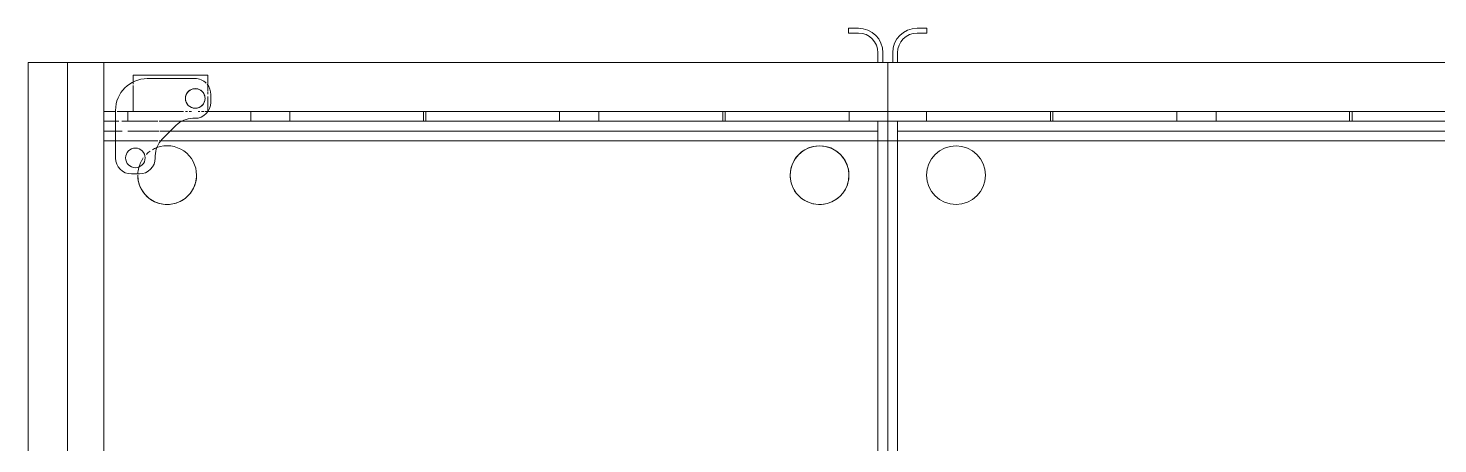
# Model space of a CAD drawing. Header units: inches. Extents: x -430 to 361, y -510 to 778.
# Drawn here: x -126.49 to -90.53, y -335.52 to -324.92 of the extents above; entities that cross this region are included whole.
import ezdxf

# ---------------------------------------------------------------- set-up
doc = ezdxf.new("R2010")
doc.units = ezdxf.units.IN
doc.header["$MEASUREMENT"] = 0
doc.layers.add('Q-CASE', color=8, linetype='Continuous', lineweight=9)
doc.layers.add('Q-SPCQ', color=8, linetype='Continuous', lineweight=9)

# ---------------------------------------------------------------- blocks, each defined once
blk = doc.blocks.new('Counter Top - L Shaped _No Backsplash_ - Standard Counter Top-2742262-Test Fit - First Floor Plan')
at = {"layer": 'Q-CASE'}
for p, q in [((181.647, 25), (181.647, 0)), ((181.647, 0), (-47.262, 0))]:
    blk.add_line(p, q, dxfattribs=at)
blk = doc.blocks.new('Equipment_Refrigerator Undercounter_HC_2 - Equipment_Refrigerator Undercounter_HC__VOA-V2-Test Fit - First Floor Plan')
at = {"layer": 'Q-SPCQ'}
for p, q in [((1, 24.375), (0.75, 24.375)), ((0.75, 24.375), (1, 24.375)), ((0.75, 24.25), (1, 24.25)), ((1, 24.25), (0.75, 24.25)), ((1, 24.25), (1, 24.375)), ((1, 24.375), (1, 24.25)), ((0.125, 23.75), (0.125, 23.5)), ((0.125, 23.5), (0.125, 23.75)), ((0.25, 23.5), (0.25, 23.75)), ((0.25, 23.75), (0.25, 23.5)), ((0, 23.5), (0, 22)), ((0, 22), (0, 23.5)), ((0, 23.5), (20, 23.5)), ((0.125, 23.5), (0, 23.5)), ((0.125, 23.5), (0.25, 23.5)), ((0.25, 23.5), (0.125, 23.5)), ((0.25, 23.5), (0.125, 23.5)), ((20, 23.5), (0.25, 23.5)), ((0, 22.25), (0, 22)), ((0, 22), (0, 22.25)), ((0, 22.25), (0.985, 22.25)), ((17.344, 22.25), (0, 22.25)), ((0, 22), (0, 21.5)), ((0, 21.5), (0, 22)), ((0.25, 22), (0, 22)), ((18.015, 22), (0, 22)), ((0.25, 22), (0.985, 22)), ((18.015, 22), (0.25, 22)), ((0.25, 21.5), (0.25, 22)), ((0.25, 21.5), (0.25, 22)), ((0.25, 21.75), (0.25, 22)), ((0.25, 22), (0.25, 21.75)), ((18.015, 22), (0.25, 22)), ((18.015, 22), (0.25, 22)), ((18.015, 22), (0.25, 22)), ((0.985, 22.25), (4.126, 22.25)), ((4.149, 22.25), (0.985, 22.25)), ((0.985, 22.25), (4.149, 22.25)), ((4.149, 22.25), (0.985, 22.25)), ((0.985, 22.25), (4.149, 22.25)), ((4.149, 22.25), (0.985, 22.25)), ((0.985, 22.25), (4.149, 22.25)), ((4.149, 22.25), (0.985, 22.25)), ((0.985, 22.25), (4.149, 22.25)), ((4.149, 22.25), (0.985, 22.25)), ((0.985, 22.25), (4.149, 22.25)), ((4.149, 22.25), (0.985, 22.25)), ((0.985, 22.25), (4.149, 22.25)), ((0.985, 22.25), (0.985, 22)), ((0.985, 22), (0.985, 22.25)), ((0.985, 22.25), (0.985, 22)), ((0.985, 22), (0.985, 22.25)), ((0.985, 22.25), (0.985, 22)), ((0.985, 22), (0.985, 22.25)), ((0.985, 22.25), (0.985, 22)), ((0.985, 22), (0.985, 22.25)), ((0.985, 22.25), (0.985, 22)), ((0.985, 22), (0.985, 22.25)), ((0.985, 22.25), (0.985, 22)), ((0.985, 22), (0.985, 22.25)), ((4.149, 22), (0.985, 22)), ((0.985, 22), (4.149, 22)), ((4.149, 22), (0.985, 22)), ((0.985, 22), (4.149, 22)), ((4.149, 22), (0.985, 22)), ((0.985, 22), (4.149, 22)), ((4.149, 22), (0.985, 22)), ((0.985, 22), (4.149, 22)), ((4.149, 22), (0.985, 22)), ((0.985, 22), (4.149, 22)), ((4.149, 22), (0.985, 22)), ((0.985, 22), (4.149, 22)), ((0.985, 22), (4.126, 22)), ((4.149, 22.25), (4.211, 22.25)), ((4.149, 22.25), (4.149, 22)), ((4.149, 22), (4.149, 22.25)), ((4.149, 22.25), (4.149, 22)), ((4.149, 22), (4.149, 22.25)), ((4.149, 22.25), (4.149, 22)), ((4.149, 22), (4.149, 22.25)), ((4.149, 22.25), (4.149, 22)), ((4.149, 22), (4.149, 22.25)), ((4.149, 22.25), (4.149, 22)), ((4.149, 22), (4.149, 22.25)), ((4.149, 22.25), (4.149, 22)), ((4.149, 22), (4.149, 22.25)), ((4.149, 22), (4.211, 22)), ((4.211, 22.25), (7.375, 22.25)), ((7.375, 22.25), (4.211, 22.25)), ((4.211, 22.25), (7.375, 22.25)), ((7.375, 22.25), (4.211, 22.25)), ((4.211, 22.25), (7.375, 22.25)), ((7.375, 22.25), (4.211, 22.25)), ((4.211, 22.25), (7.375, 22.25)), ((7.375, 22.25), (4.211, 22.25)), ((4.211, 22.25), (7.375, 22.25)), ((7.375, 22.25), (4.211, 22.25)), ((4.211, 22.25), (7.375, 22.25)), ((7.375, 22.25), (4.211, 22.25)), ((4.211, 22.25), (7.375, 22.25)), ((4.211, 22.25), (4.211, 22)), ((4.211, 22), (4.211, 22.25)), ((4.211, 22.25), (4.211, 22)), ((4.211, 22), (4.211, 22.25)), ((4.211, 22.25), (4.211, 22)), ((4.211, 22), (4.211, 22.25)), ((4.211, 22.25), (4.211, 22)), ((4.211, 22), (4.211, 22.25)), ((4.211, 22.25), (4.211, 22)), ((4.211, 22), (4.211, 22.25)), ((4.211, 22.25), (4.211, 22)), ((4.211, 22), (4.211, 22.25)), ((7.375, 22), (4.211, 22)), ((4.211, 22), (7.375, 22)), ((7.375, 22), (4.211, 22)), ((4.211, 22), (7.375, 22)), ((7.375, 22), (4.211, 22)), ((4.211, 22), (7.375, 22)), ((7.375, 22), (4.211, 22)), ((4.211, 22), (7.375, 22)), ((7.375, 22), (4.211, 22)), ((4.211, 22), (7.375, 22)), ((7.375, 22), (4.211, 22)), ((4.211, 22), (7.375, 22)), ((4.211, 22), (7.375, 22)), ((7.375, 22.25), (8.375, 22.25)), ((7.375, 22.25), (7.375, 22)), ((7.375, 22), (7.375, 22.25)), ((7.375, 22.25), (7.375, 22)), ((7.375, 22), (7.375, 22.25)), ((7.375, 22.25), (7.375, 22)), ((7.375, 22), (7.375, 22.25)), ((7.375, 22.25), (7.375, 22)), ((7.375, 22), (7.375, 22.25)), ((7.375, 22.25), (7.375, 22)), ((7.375, 22), (7.375, 22.25)), ((7.375, 22.25), (7.375, 22)), ((7.375, 22), (7.375, 22.25)), ((7.375, 22), (8.375, 22)), ((8.375, 22.25), (11.781, 22.25)), ((11.781, 22.25), (8.375, 22.25)), ((8.375, 22.25), (11.781, 22.25)), ((11.781, 22.25), (8.375, 22.25)), ((8.375, 22.25), (11.781, 22.25)), ((11.781, 22.25), (8.375, 22.25)), ((8.375, 22.25), (11.781, 22.25)), ((11.781, 22.25), (8.375, 22.25)), ((8.375, 22.25), (11.781, 22.25)), ((11.781, 22.25), (8.375, 22.25)), ((8.375, 22.25), (11.781, 22.25)), ((11.781, 22.25), (8.375, 22.25)), ((8.375, 22.25), (11.781, 22.25)), ((8.375, 22.25), (8.375, 22)), ((8.375, 22), (8.375, 22.25)), ((8.375, 22.25), (8.375, 22)), ((8.375, 22), (8.375, 22.25)), ((8.375, 22.25), (8.375, 22)), ((8.375, 22), (8.375, 22.25)), ((8.375, 22.25), (8.375, 22)), ((8.375, 22), (8.375, 22.25)), ((8.375, 22.25), (8.375, 22)), ((8.375, 22), (8.375, 22.25)), ((8.375, 22.25), (8.375, 22)), ((8.375, 22), (8.375, 22.25)), ((11.781, 22), (8.375, 22)), ((8.375, 22), (11.781, 22)), ((11.781, 22), (8.375, 22)), ((8.375, 22), (11.781, 22)), ((11.781, 22), (8.375, 22)), ((8.375, 22), (11.781, 22)), ((11.781, 22), (8.375, 22)), ((8.375, 22), (11.781, 22)), ((11.781, 22), (8.375, 22)), ((8.375, 22), (11.781, 22)), ((11.781, 22), (8.375, 22)), ((8.375, 22), (11.781, 22)), ((8.375, 22), (11.781, 22)), ((11.781, 22.25), (11.844, 22.25)), ((11.781, 22.25), (11.781, 22)), ((11.781, 22), (11.781, 22.25)), ((11.781, 22.25), (11.781, 22)), ((11.781, 22), (11.781, 22.25)), ((11.781, 22.25), (11.781, 22)), ((11.781, 22), (11.781, 22.25)), ((11.781, 22.25), (11.781, 22)), ((11.781, 22), (11.781, 22.25)), ((11.781, 22.25), (11.781, 22)), ((11.781, 22), (11.781, 22.25)), ((11.781, 22.25), (11.781, 22)), ((11.781, 22), (11.781, 22.25)), ((11.781, 22), (11.844, 22)), ((11.844, 22.25), (15.25, 22.25)), ((15.25, 22.25), (11.844, 22.25)), ((11.844, 22.25), (15.25, 22.25)), ((15.25, 22.25), (11.844, 22.25)), ((11.844, 22.25), (15.25, 22.25)), ((15.25, 22.25), (11.844, 22.25)), ((11.844, 22.25), (15.25, 22.25)), ((15.25, 22.25), (11.844, 22.25)), ((11.844, 22.25), (15.25, 22.25)), ((15.25, 22.25), (11.844, 22.25)), ((11.844, 22.25), (15.25, 22.25)), ((15.25, 22.25), (11.844, 22.25)), ((11.844, 22.25), (15.25, 22.25)), ((11.844, 22.25), (11.844, 22)), ((11.844, 22), (11.844, 22.25)), ((11.844, 22.25), (11.844, 22)), ((11.844, 22), (11.844, 22.25)), ((11.844, 22.25), (11.844, 22)), ((11.844, 22), (11.844, 22.25)), ((11.844, 22.25), (11.844, 22)), ((11.844, 22), (11.844, 22.25)), ((11.844, 22.25), (11.844, 22)), ((11.844, 22), (11.844, 22.25)), ((11.844, 22.25), (11.844, 22)), ((11.844, 22), (11.844, 22.25)), ((15.25, 22), (11.844, 22)), ((11.844, 22), (15.25, 22)), ((15.25, 22), (11.844, 22)), ((11.844, 22), (15.25, 22)), ((15.25, 22), (11.844, 22)), ((11.844, 22), (15.25, 22)), ((15.25, 22), (11.844, 22)), ((11.844, 22), (15.25, 22)), ((15.25, 22), (11.844, 22)), ((11.844, 22), (15.25, 22)), ((15.25, 22), (11.844, 22)), ((11.844, 22), (15.25, 22)), ((11.844, 22), (15.25, 22)), ((0.25, 21.75), (18.303, 21.75)), ((18.303, 21.75), (0.25, 21.75)), ((0.25, 21.5), (0.25, 21.75)), ((0.25, 21.75), (0.25, 21.5)), ((18.303, 21.75), (0.25, 21.75)), ((18.303, 21.75), (0.25, 21.75)), ((0, 0), (0, 21.5)), ((0, 21.5), (0, 0)), ((18.543, 21.5), (0, 21.5)), ((0.25, 21.5), (0, 21.5)), ((0.25, 21.5), (0, 21.5)), ((0.25, 21.5), (0, 21.5)), ((18.543, 21.5), (0.25, 21.5)), ((0.25, 21.5), (18.543, 21.5)), ((18.543, 21.5), (0.25, 21.5)), ((0.25, 0), (0.25, 21.5)), ((0.25, 0.297), (0.25, 21.5)), ((18.543, 21.5), (0.25, 21.5)), ((18.543, 21.5), (0.25, 21.5)), ((0.25, 21.5), (18.543, 21.5)), ((18.543, 21.5), (0.25, 21.5)), ((0.25, 21.5), (18.543, 21.5)), ((18.543, 21.5), (0.25, 21.5))]:
    blk.add_line(p, q, dxfattribs=at)
for centre, radius, start, end in [((0.75, 23.75), 0.625, 90, 180), ((0.75, 23.75), 0.625, 90, 180), ((0.75, 23.75), 0.5, 90, 180), ((0.75, 23.75), 0.5, 90, 180), ((1.741, 20.625), 0.75, 0, 180), ((1.741, 20.625), 0.75, 0, 180), ((1.741, 20.625), 0.75, 180, 360), ((1.741, 20.625), 0.75, 180, 0)]:
    blk.add_arc(centre, radius, start, end, dxfattribs=at)
blk = doc.blocks.new('Equipment_Refrigerator Undercounter_HC_2 - Equipment_Refrigerator Undercounter_HC__VOA-V3-Test Fit - First Floor Plan')
at = {"layer": 'Q-SPCQ'}
for p, q in [((0, 0), (0, -21.5)), ((0, -21.5), (0, 0)), ((0.25, -21.5), (0.25, 0)), ((0.25, -21.5), (0.25, -0.297)), ((20, 0), (20, -21.5)), ((20, -21.5), (20, 0)), ((20, -21.5), (20, -0.297)), ((20, -0.297), (20, -21.5)), ((19.093, -20.656), (19.296, -20.656)), ((19.296, -20.656), (19.093, -20.656)), ((18.688, -21.114), (18.688, -21.062)), ((18.688, -21.062), (18.688, -21.114)), ((19.701, -21.062), (19.701, -22.278)), ((19.701, -22.278), (19.701, -21.062)), ((0, -21.5), (18.543, -21.5)), ((0, -21.5), (0.25, -21.5)), ((0, -22), (0, -21.5)), ((0, -21.5), (0, -22)), ((0, -21.5), (0.25, -21.5)), ((0, -21.5), (0.25, -21.5)), ((18.543, -21.5), (0.25, -21.5)), ((0.25, -21.5), (18.543, -21.5)), ((0.25, -21.5), (18.543, -21.5)), ((18.543, -21.5), (0.25, -21.5)), ((0.25, -21.5), (18.543, -21.5)), ((0.25, -21.5), (18.543, -21.5)), ((0.25, -21.5), (18.543, -21.5)), ((0.25, -22), (0.25, -21.5)), ((0.25, -22), (0.25, -21.5)), ((0.25, -21.5), (0.25, -21.75)), ((0.25, -21.75), (0.25, -21.5)), ((18.543, -21.5), (0.25, -21.5)), ((0.25, -21.5), (18.543, -21.5)), ((18.156, -21.897), (18.509, -21.544)), ((18.509, -21.544), (18.156, -21.897)), ((18.587, -21.5), (18.543, -21.5)), ((18.543, -21.5), (18.587, -21.5)), ((18.543, -21.5), (18.587, -21.5)), ((18.543, -21.5), (18.587, -21.5)), ((18.587, -21.5), (18.543, -21.5)), ((18.543, -21.5), (18.587, -21.5)), ((18.543, -21.5), (18.587, -21.5)), ((18.543, -21.5), (18.587, -21.5)), ((18.587, -21.5), (18.543, -21.5)), ((18.543, -21.5), (18.587, -21.5)), ((19.701, -21.5), (18.625, -21.5)), ((18.625, -21.5), (19.701, -21.5)), ((18.625, -21.5), (19.701, -21.5)), ((18.625, -21.5), (19.701, -21.5)), ((19.701, -21.5), (18.625, -21.5)), ((18.625, -21.5), (19.701, -21.5)), ((18.625, -21.5), (19.701, -21.5)), ((18.625, -21.5), (19.701, -21.5)), ((19.701, -21.5), (18.625, -21.5)), ((18.625, -21.5), (19.701, -21.5)), ((20, -21.5), (19.701, -21.5)), ((19.701, -21.5), (20, -21.5)), ((19.701, -21.5), (20, -21.5)), ((19.701, -21.5), (20, -21.5)), ((20, -21.5), (19.701, -21.5)), ((19.701, -21.5), (20, -21.5)), ((19.701, -21.5), (20, -21.5)), ((19.701, -21.5), (20, -21.5)), ((20, -21.5), (19.701, -21.5)), ((19.701, -21.5), (20, -21.5)), ((20, -22), (20, -21.5)), ((20, -21.5), (20, -22)), ((20, -22), (20, -21.5)), ((20, -21.5), (20, -22.25)), ((20, -21.5), (20, -21.75)), ((20, -21.75), (20, -21.5)), ((0.25, -21.75), (0.25, -22)), ((0.25, -22), (0.25, -21.75)), ((18.303, -21.75), (0.25, -21.75)), ((0.25, -21.75), (18.303, -21.75)), ((0.25, -21.75), (18.303, -21.75)), ((0.25, -21.75), (18.303, -21.75)), ((18.56, -21.75), (18.303, -21.75)), ((18.303, -21.75), (18.56, -21.75)), ((18.303, -21.75), (18.56, -21.75)), ((18.303, -21.75), (18.56, -21.75)), ((19.39, -21.75), (18.587, -21.75)), ((18.587, -21.75), (19.39, -21.75)), ((18.587, -21.75), (19.39, -21.75)), ((18.587, -21.75), (19.39, -21.75)), ((19.701, -21.75), (19.533, -21.75)), ((19.533, -21.75), (19.701, -21.75)), ((19.533, -21.75), (19.701, -21.75)), ((19.533, -21.75), (19.701, -21.75)), ((20, -21.75), (19.701, -21.75)), ((19.701, -21.75), (20, -21.75)), ((19.701, -21.75), (20, -21.75)), ((19.701, -21.75), (20, -21.75)), ((20, -21.75), (20, -22)), ((20, -22), (20, -21.75)), ((0, -22.25), (0, -22)), ((0, -22), (0, -22.25)), ((0, -23.5), (0, -22)), ((0, -22), (0, -23.5)), ((0, -22), (0.25, -22)), ((0, -22), (18.015, -22)), ((0.985, -22.25), (0, -22.25)), ((0, -22.25), (17.344, -22.25)), ((0.25, -22), (18.015, -22)), ((0.985, -22), (0.25, -22)), ((0.25, -22), (18.015, -22)), ((0.25, -22), (18.015, -22)), ((0.25, -22), (18.015, -22)), ((0.985, -22.25), (0.985, -22)), ((0.985, -22), (0.985, -22.25)), ((0.985, -22.25), (0.985, -22)), ((0.985, -22), (0.985, -22.25)), ((0.985, -22.25), (0.985, -22)), ((0.985, -22), (0.985, -22.25)), ((0.985, -22.25), (0.985, -22)), ((0.985, -22), (0.985, -22.25)), ((0.985, -22.25), (0.985, -22)), ((0.985, -22), (0.985, -22.25)), ((0.985, -22.25), (0.985, -22)), ((0.985, -22), (0.985, -22.25)), ((0.985, -22), (4.149, -22)), ((4.149, -22), (0.985, -22)), ((0.985, -22), (4.149, -22)), ((4.149, -22), (0.985, -22)), ((0.985, -22), (4.149, -22)), ((4.149, -22), (0.985, -22)), ((0.985, -22), (4.149, -22)), ((4.149, -22), (0.985, -22)), ((0.985, -22), (4.149, -22)), ((4.149, -22), (0.985, -22)), ((0.985, -22), (4.149, -22)), ((4.149, -22), (0.985, -22)), ((4.149, -22), (0.985, -22)), ((4.149, -22.25), (0.985, -22.25)), ((4.149, -22.25), (0.985, -22.25)), ((0.985, -22.25), (4.149, -22.25)), ((4.149, -22.25), (0.985, -22.25)), ((0.985, -22.25), (4.149, -22.25)), ((4.149, -22.25), (0.985, -22.25)), ((0.985, -22.25), (4.149, -22.25)), ((4.149, -22.25), (0.985, -22.25)), ((0.985, -22.25), (4.149, -22.25)), ((4.149, -22.25), (0.985, -22.25)), ((0.985, -22.25), (4.149, -22.25)), ((4.149, -22.25), (0.985, -22.25)), ((0.985, -22.25), (4.149, -22.25)), ((4.149, -22.25), (4.149, -22)), ((4.149, -22), (4.149, -22.25)), ((4.149, -22.25), (4.149, -22)), ((4.149, -22), (4.149, -22.25)), ((4.149, -22.25), (4.149, -22)), ((4.149, -22), (4.149, -22.25)), ((4.149, -22.25), (4.149, -22)), ((4.149, -22), (4.149, -22.25)), ((4.149, -22.25), (4.149, -22)), ((4.149, -22), (4.149, -22.25)), ((4.149, -22.25), (4.149, -22)), ((4.149, -22), (4.149, -22.25)), ((4.211, -22), (4.149, -22)), ((4.211, -22.25), (4.149, -22.25)), ((4.211, -22.25), (4.211, -22)), ((4.211, -22), (4.211, -22.25)), ((4.211, -22.25), (4.211, -22)), ((4.211, -22), (4.211, -22.25)), ((4.211, -22.25), (4.211, -22)), ((4.211, -22), (4.211, -22.25)), ((4.211, -22.25), (4.211, -22)), ((4.211, -22), (4.211, -22.25)), ((4.211, -22.25), (4.211, -22)), ((4.211, -22), (4.211, -22.25)), ((4.211, -22.25), (4.211, -22)), ((4.211, -22), (4.211, -22.25)), ((4.211, -22), (7.375, -22)), ((7.375, -22), (4.211, -22)), ((4.211, -22), (7.375, -22)), ((7.375, -22), (4.211, -22)), ((4.211, -22), (7.375, -22)), ((7.375, -22), (4.211, -22)), ((4.211, -22), (7.375, -22)), ((7.375, -22), (4.211, -22)), ((4.211, -22), (7.375, -22)), ((7.375, -22), (4.211, -22)), ((4.211, -22), (7.375, -22)), ((7.375, -22), (4.211, -22)), ((7.375, -22), (4.211, -22)), ((7.375, -22.25), (4.211, -22.25)), ((7.375, -22.25), (4.211, -22.25)), ((4.211, -22.25), (7.375, -22.25)), ((7.375, -22.25), (4.211, -22.25)), ((4.211, -22.25), (7.375, -22.25)), ((7.375, -22.25), (4.211, -22.25)), ((4.211, -22.25), (7.375, -22.25)), ((7.375, -22.25), (4.211, -22.25)), ((4.211, -22.25), (7.375, -22.25)), ((7.375, -22.25), (4.211, -22.25)), ((4.211, -22.25), (7.375, -22.25)), ((7.375, -22.25), (4.211, -22.25)), ((4.211, -22.25), (7.375, -22.25)), ((7.375, -22.25), (7.375, -22)), ((7.375, -22), (7.375, -22.25)), ((7.375, -22.25), (7.375, -22)), ((7.375, -22), (7.375, -22.25)), ((7.375, -22.25), (7.375, -22)), ((7.375, -22), (7.375, -22.25)), ((7.375, -22.25), (7.375, -22)), ((7.375, -22), (7.375, -22.25)), ((7.375, -22.25), (7.375, -22)), ((7.375, -22), (7.375, -22.25)), ((7.375, -22.25), (7.375, -22)), ((7.375, -22), (7.375, -22.25)), ((8.375, -22), (7.375, -22)), ((8.375, -22.25), (7.375, -22.25)), ((8.375, -22.25), (8.375, -22)), ((8.375, -22), (8.375, -22.25)), ((8.375, -22.25), (8.375, -22)), ((8.375, -22), (8.375, -22.25)), ((8.375, -22.25), (8.375, -22)), ((8.375, -22), (8.375, -22.25)), ((8.375, -22.25), (8.375, -22)), ((8.375, -22), (8.375, -22.25)), ((8.375, -22.25), (8.375, -22)), ((8.375, -22), (8.375, -22.25)), ((8.375, -22.25), (8.375, -22)), ((8.375, -22), (8.375, -22.25)), ((8.375, -22), (11.781, -22)), ((11.781, -22), (8.375, -22)), ((8.375, -22), (11.781, -22)), ((11.781, -22), (8.375, -22)), ((8.375, -22), (11.781, -22)), ((11.781, -22), (8.375, -22)), ((8.375, -22), (11.781, -22)), ((11.781, -22), (8.375, -22)), ((8.375, -22), (11.781, -22)), ((11.781, -22), (8.375, -22)), ((8.375, -22), (11.781, -22)), ((11.781, -22), (8.375, -22)), ((11.781, -22), (8.375, -22)), ((11.781, -22.25), (8.375, -22.25)), ((11.781, -22.25), (8.375, -22.25)), ((8.375, -22.25), (11.781, -22.25)), ((11.781, -22.25), (8.375, -22.25)), ((8.375, -22.25), (11.781, -22.25)), ((11.781, -22.25), (8.375, -22.25)), ((8.375, -22.25), (11.781, -22.25)), ((11.781, -22.25), (8.375, -22.25)), ((8.375, -22.25), (11.781, -22.25)), ((11.781, -22.25), (8.375, -22.25)), ((8.375, -22.25), (11.781, -22.25)), ((11.781, -22.25), (8.375, -22.25)), ((8.375, -22.25), (11.781, -22.25)), ((11.781, -22.25), (11.781, -22)), ((11.781, -22), (11.781, -22.25)), ((11.781, -22.25), (11.781, -22)), ((11.781, -22), (11.781, -22.25)), ((11.781, -22.25), (11.781, -22)), ((11.781, -22), (11.781, -22.25)), ((11.781, -22.25), (11.781, -22)), ((11.781, -22), (11.781, -22.25)), ((11.781, -22.25), (11.781, -22)), ((11.781, -22), (11.781, -22.25)), ((11.781, -22.25), (11.781, -22)), ((11.781, -22), (11.781, -22.25)), ((11.844, -22), (11.781, -22)), ((11.844, -22.25), (11.781, -22.25)), ((11.844, -22.25), (11.844, -22)), ((11.844, -22), (11.844, -22.25)), ((11.844, -22.25), (11.844, -22)), ((11.844, -22), (11.844, -22.25)), ((11.844, -22.25), (11.844, -22)), ((11.844, -22), (11.844, -22.25)), ((11.844, -22.25), (11.844, -22)), ((11.844, -22), (11.844, -22.25)), ((11.844, -22.25), (11.844, -22)), ((11.844, -22), (11.844, -22.25)), ((11.844, -22.25), (11.844, -22)), ((11.844, -22), (11.844, -22.25)), ((11.844, -22), (15.25, -22)), ((15.25, -22), (11.844, -22)), ((11.844, -22), (15.25, -22)), ((15.25, -22), (11.844, -22)), ((11.844, -22), (15.25, -22)), ((15.25, -22), (11.844, -22)), ((11.844, -22), (15.25, -22)), ((15.25, -22), (11.844, -22)), ((11.844, -22), (15.25, -22)), ((15.25, -22), (11.844, -22)), ((11.844, -22), (15.25, -22)), ((15.25, -22), (11.844, -22)), ((15.25, -22), (11.844, -22)), ((15.25, -22.25), (11.844, -22.25)), ((15.25, -22.25), (11.844, -22.25)), ((11.844, -22.25), (15.25, -22.25)), ((15.25, -22.25), (11.844, -22.25)), ((11.844, -22.25), (15.25, -22.25)), ((15.25, -22.25), (11.844, -22.25)), ((11.844, -22.25), (15.25, -22.25)), ((15.25, -22.25), (11.844, -22.25)), ((11.844, -22.25), (15.25, -22.25)), ((15.25, -22.25), (11.844, -22.25)), ((11.844, -22.25), (15.25, -22.25)), ((15.25, -22.25), (11.844, -22.25)), ((11.844, -22.25), (15.25, -22.25)), ((15.25, -22.25), (15.25, -22)), ((15.25, -22), (15.25, -22.25)), ((15.25, -22.25), (15.25, -22)), ((15.25, -22), (15.25, -22.25)), ((15.25, -22.25), (15.25, -22)), ((15.25, -22), (15.25, -22.25)), ((15.25, -22.25), (15.25, -22)), ((15.25, -22), (15.25, -22.25)), ((15.25, -22.25), (15.25, -22)), ((15.25, -22), (15.25, -22.25)), ((15.25, -22.25), (15.25, -22)), ((15.25, -22), (15.25, -22.25)), ((16.25, -22), (15.25, -22)), ((16.25, -22.25), (15.25, -22.25)), ((16.25, -22.25), (16.25, -22)), ((16.25, -22), (16.25, -22.25)), ((16.25, -22.25), (16.25, -22)), ((16.25, -22), (16.25, -22.25)), ((16.25, -22.25), (16.25, -22)), ((16.25, -22), (16.25, -22.25)), ((16.25, -22.25), (16.25, -22)), ((16.25, -22), (16.25, -22.25)), ((16.25, -22.25), (16.25, -22)), ((16.25, -22), (16.25, -22.25)), ((16.25, -22.25), (16.25, -22)), ((16.25, -22), (16.25, -22.25)), ((16.25, -22), (18.015, -22)), ((18.015, -22), (16.25, -22)), ((16.25, -22), (18.015, -22)), ((18.015, -22), (16.25, -22)), ((16.25, -22), (18.015, -22)), ((18.015, -22), (16.25, -22)), ((16.25, -22), (18.015, -22)), ((18.015, -22), (16.25, -22)), ((16.25, -22), (18.015, -22)), ((18.015, -22), (16.25, -22)), ((16.25, -22), (18.015, -22)), ((18.015, -22), (16.25, -22)), ((18.015, -22), (16.25, -22)), ((17.344, -22.25), (16.25, -22.25)), ((17.344, -22.25), (16.25, -22.25)), ((16.25, -22.25), (17.344, -22.25)), ((17.344, -22.25), (16.25, -22.25)), ((16.25, -22.25), (17.344, -22.25)), ((17.344, -22.25), (16.25, -22.25)), ((16.25, -22.25), (17.344, -22.25)), ((17.344, -22.25), (16.25, -22.25)), ((16.25, -22.25), (17.344, -22.25)), ((17.344, -22.25), (16.25, -22.25)), ((16.25, -22.25), (17.344, -22.25)), ((17.344, -22.25), (16.25, -22.25)), ((16.25, -22.25), (17.344, -22.25)), ((17.344, -22.25), (17.414, -22.25)), ((17.346, -22.385), (17.346, -22.25)), ((17.346, -22.25), (17.346, -22.296)), ((17.346, -22.25), (17.414, -22.25)), ((17.346, -22.25), (17.414, -22.25)), ((17.414, -22.25), (17.346, -22.25)), ((17.414, -22.25), (17.346, -22.25)), ((17.346, -22.25), (17.414, -22.25)), ((17.414, -22.25), (17.346, -22.25)), ((17.346, -22.25), (17.414, -22.25)), ((17.414, -22.25), (17.346, -22.25)), ((17.346, -22.25), (17.414, -22.25)), ((17.414, -22.25), (17.346, -22.25)), ((17.346, -22.25), (17.414, -22.25)), ((17.414, -22.25), (17.346, -22.25)), ((17.346, -22.25), (17.414, -22.25)), ((17.414, -22.25), (17.346, -22.25)), ((17.346, -22.25), (17.414, -22.25)), ((17.437, -22.25), (17.507, -22.25)), ((17.437, -22.25), (17.507, -22.25)), ((17.507, -22.25), (17.437, -22.25)), ((17.437, -22.25), (17.507, -22.25)), ((17.507, -22.25), (17.437, -22.25)), ((17.437, -22.25), (17.507, -22.25)), ((17.507, -22.25), (17.437, -22.25)), ((17.437, -22.25), (17.507, -22.25)), ((17.507, -22.25), (17.437, -22.25)), ((17.437, -22.25), (17.507, -22.25)), ((17.507, -22.25), (17.437, -22.25)), ((17.437, -22.25), (17.507, -22.25)), ((17.507, -22.25), (17.437, -22.25)), ((17.437, -22.25), (17.507, -22.25)), ((17.507, -22.25), (17.437, -22.25)), ((17.437, -22.25), (17.507, -22.25)), ((17.546, -22.25), (17.59, -22.25)), ((17.546, -22.25), (17.59, -22.25)), ((17.59, -22.25), (17.546, -22.25)), ((17.546, -22.25), (17.59, -22.25)), ((17.59, -22.25), (17.546, -22.25)), ((17.546, -22.25), (17.59, -22.25)), ((17.59, -22.25), (17.546, -22.25)), ((17.546, -22.25), (17.59, -22.25)), ((17.59, -22.25), (17.546, -22.25)), ((17.546, -22.25), (17.59, -22.25)), ((17.59, -22.25), (17.546, -22.25)), ((17.546, -22.25), (17.59, -22.25)), ((17.59, -22.25), (17.546, -22.25)), ((17.546, -22.25), (17.59, -22.25)), ((17.59, -22.25), (17.546, -22.25)), ((17.546, -22.25), (17.59, -22.25)), ((17.674, -22.075), (17.726, -22.075)), ((17.726, -22.075), (17.674, -22.075)), ((17.765, -22.25), (17.826, -22.25)), ((17.765, -22.25), (17.826, -22.25)), ((17.826, -22.25), (17.765, -22.25)), ((17.765, -22.25), (17.826, -22.25)), ((17.826, -22.25), (17.765, -22.25)), ((17.765, -22.25), (17.826, -22.25)), ((17.826, -22.25), (17.765, -22.25)), ((17.765, -22.25), (17.826, -22.25)), ((17.826, -22.25), (17.765, -22.25)), ((17.765, -22.25), (17.826, -22.25)), ((17.826, -22.25), (17.765, -22.25)), ((17.765, -22.25), (17.826, -22.25)), ((17.826, -22.25), (17.765, -22.25)), ((17.765, -22.25), (17.826, -22.25)), ((17.826, -22.25), (17.765, -22.25)), ((17.765, -22.25), (17.826, -22.25)), ((17.861, -22.25), (17.914, -22.25)), ((17.861, -22.25), (17.914, -22.25)), ((17.914, -22.25), (17.861, -22.25)), ((17.861, -22.25), (17.914, -22.25)), ((17.914, -22.25), (17.861, -22.25)), ((17.861, -22.25), (17.914, -22.25)), ((17.914, -22.25), (17.861, -22.25)), ((17.861, -22.25), (17.914, -22.25)), ((17.914, -22.25), (17.861, -22.25)), ((17.861, -22.25), (17.914, -22.25)), ((17.914, -22.25), (17.861, -22.25)), ((17.861, -22.25), (17.914, -22.25)), ((17.914, -22.25), (17.861, -22.25)), ((17.861, -22.25), (17.914, -22.25)), ((17.914, -22.25), (17.861, -22.25)), ((17.861, -22.25), (17.914, -22.25)), ((17.97, -22.25), (19.25, -22.25)), ((17.97, -22.25), (19.25, -22.25)), ((19.25, -22.25), (17.97, -22.25)), ((17.97, -22.25), (19.656, -22.25)), ((19.25, -22.25), (17.97, -22.25)), ((17.97, -22.25), (19.25, -22.25)), ((19.25, -22.25), (17.97, -22.25)), ((17.97, -22.25), (19.25, -22.25)), ((19.25, -22.25), (17.97, -22.25)), ((17.97, -22.25), (19.25, -22.25)), ((19.25, -22.25), (17.97, -22.25)), ((17.97, -22.25), (19.25, -22.25)), ((19.25, -22.25), (17.97, -22.25)), ((17.97, -22.25), (19.25, -22.25)), ((19.25, -22.25), (17.97, -22.25)), ((17.97, -22.25), (19.25, -22.25)), ((18.029, -22), (18.587, -22)), ((18.587, -22), (18.029, -22)), ((18.029, -22), (18.587, -22)), ((18.587, -22), (18.029, -22)), ((18.029, -22), (18.587, -22)), ((18.587, -22), (18.029, -22)), ((18.029, -22), (18.587, -22)), ((18.587, -22), (18.029, -22)), ((18.029, -22), (18.587, -22)), ((18.587, -22), (18.029, -22)), ((18.029, -22), (18.587, -22)), ((18.587, -22), (18.029, -22)), ((18.029, -22), (18.587, -22)), ((18.587, -22), (18.029, -22)), ((18.029, -22), (18.587, -22)), ((18.029, -22), (18.587, -22)), ((18.029, -22), (18.587, -22)), ((18.029, -22), (18.587, -22)), ((18.622, -22), (19.383, -22)), ((19.383, -22), (18.622, -22)), ((18.622, -22), (19.383, -22)), ((19.383, -22), (18.622, -22)), ((18.622, -22), (19.383, -22)), ((19.383, -22), (18.622, -22)), ((18.622, -22), (19.383, -22)), ((19.383, -22), (18.622, -22)), ((18.622, -22), (19.383, -22)), ((19.383, -22), (18.622, -22)), ((18.622, -22), (19.383, -22)), ((19.383, -22), (18.622, -22)), ((18.622, -22), (19.538, -22)), ((19.383, -22), (18.622, -22)), ((18.622, -22), (19.538, -22)), ((18.622, -22), (19.538, -22)), ((18.622, -22), (19.538, -22)), ((18.622, -22), (19.538, -22)), ((19.25, -22.304), (19.25, -22.25)), ((19.25, -22.25), (19.25, -22.912)), ((19.383, -22.25), (19.25, -22.25)), ((19.383, -22.25), (19.25, -22.25)), ((19.25, -22.25), (19.383, -22.25)), ((19.383, -22.25), (19.25, -22.25)), ((19.25, -22.25), (19.383, -22.25)), ((19.383, -22.25), (19.25, -22.25)), ((19.25, -22.25), (19.383, -22.25)), ((19.383, -22.25), (19.25, -22.25)), ((19.25, -22.25), (19.383, -22.25)), ((19.383, -22.25), (19.25, -22.25)), ((19.25, -22.25), (19.383, -22.25)), ((19.383, -22.25), (19.25, -22.25)), ((19.25, -22.25), (19.383, -22.25)), ((19.383, -22.25), (19.383, -22)), ((19.383, -22), (19.383, -22.25)), ((19.383, -22.25), (19.383, -22)), ((19.383, -22), (19.383, -22.25)), ((19.383, -22.25), (19.383, -22)), ((19.383, -22), (19.383, -22.25)), ((19.383, -22.25), (19.383, -22)), ((19.383, -22), (19.383, -22.25)), ((19.383, -22.25), (19.383, -22)), ((19.383, -22), (19.383, -22.25)), ((19.383, -22.25), (19.383, -22)), ((19.383, -22), (19.383, -22.25)), ((19.538, -22), (19.383, -22)), ((19.656, -22.25), (19.383, -22.25)), ((19.613, -22), (19.701, -22)), ((19.701, -22), (19.613, -22)), ((19.613, -22), (19.701, -22)), ((19.613, -22), (19.701, -22)), ((19.613, -22), (19.701, -22)), ((19.613, -22), (19.701, -22)), ((19.701, -22), (20, -22)), ((20, -22), (19.701, -22)), ((19.701, -22), (20, -22)), ((19.701, -22), (20, -22)), ((19.701, -22), (20, -22)), ((19.701, -22), (20, -22)), ((20, -22.25), (19.701, -22.25)), ((19.701, -22.25), (20, -22.25)), ((20, -22.25), (20, -22)), ((20, -23.5), (20, -22)), ((20, -22), (20, -23.5)), ((17.268, -22.684), (17.268, -22.481)), ((17.268, -22.481), (17.268, -22.684)), ((17.346, -22.304), (17.346, -22.393)), ((17.346, -22.393), (17.346, -22.423)), ((17.346, -22.471), (17.346, -22.407)), ((17.346, -22.423), (17.346, -22.449)), ((17.346, -22.449), (17.346, -22.454)), ((17.346, -22.454), (17.346, -22.562)), ((17.346, -22.631), (17.346, -22.534)), ((17.346, -22.562), (17.346, -22.601)), ((19.25, -22.449), (19.25, -22.304)), ((19.25, -22.601), (19.25, -22.449)), ((19.25, -22.912), (19.25, -22.601)), ((17.346, -22.694), (17.346, -22.758)), ((17.346, -22.758), (17.346, -22.694)), ((17.346, -22.78), (17.346, -22.917)), ((17.346, -22.917), (17.346, -22.78)), ((17.346, -22.938), (17.346, -23.003)), ((17.346, -23.173), (17.346, -22.938)), ((17.346, -23.003), (17.346, -23.145)), ((19.25, -22.947), (19.25, -23)), ((19.25, -23), (19.25, -22.947)), ((19.25, -23), (19.25, -23.172)), ((19.25, -23.173), (19.25, -23.003)), ((17.346, -23.145), (17.346, -23.164)), ((17.346, -23.164), (17.346, -23.173)), ((17.346, -23.173), (19.25, -23.173)), ((18.58, -23.089), (17.674, -23.089)), ((17.674, -23.089), (18.58, -23.089)), ((18.89, -23.089), (18.587, -23.089)), ((18.587, -23.089), (18.89, -23.089)), ((20, -23.5), (0, -23.5)), ((0, -23.5), (0.125, -23.5)), ((0.25, -23.5), (0.125, -23.5)), ((0.125, -23.5), (0.125, -23.75)), ((0.125, -23.75), (0.125, -23.5)), ((0.125, -23.5), (0.25, -23.5)), ((0.125, -23.5), (0.25, -23.5)), ((0.25, -23.75), (0.25, -23.5)), ((0.25, -23.5), (0.25, -23.75)), ((0.25, -23.5), (20, -23.5)), ((1, -24.25), (0.75, -24.25)), ((0.75, -24.25), (1, -24.25)), ((0.75, -24.375), (1, -24.375)), ((1, -24.375), (0.75, -24.375)), ((1, -24.375), (1, -24.25)), ((1, -24.25), (1, -24.375))]:
    blk.add_line(p, q, dxfattribs=at)
for centre, radius, start, end in [((1.741, -20.625), 0.75, 360, 180), ((1.741, -20.625), 0.75, 105, 180), ((1.741, -20.625), 0.75, 60, 105), ((1.741, -20.625), 0.75, 15, 60), ((18.384, -20.625), 0.75, 75, 180), ((18.384, -20.625), 0.75, 135, 150), ((18.384, -20.625), 0.75, 120, 135), ((18.384, -20.625), 0.75, 105, 120), ((18.384, -20.625), 0.75, 90, 105), ((18.384, -20.625), 0.75, 75, 90), ((18.384, -20.625), 0.75, 60, 75), ((18.384, -20.625), 0.75, 74.2711, 75), ((18.384, -20.625), 0.75, 0, 74.2711), ((18.384, -20.625), 0.75, 45, 60), ((18.384, -20.625), 0.75, 0, 45), ((1.741, -20.625), 0.75, 0, 15), ((18.384, -20.625), 0.75, 150, 180), ((1.741, -20.625), 0.75, 180, 360), ((1.741, -20.625), 0.75, 180, 300), ((1.741, -20.625), 0.75, 300, 360), ((18.384, -20.625), 0.75, 180, 290.5938), ((18.384, -20.625), 0.75, 180, 290.5938), ((19.093, -21.062), 0.406, 90, 180), ((19.093, -21.062), 0.406, 90, 180), ((19.194, -21.066), 0.25, 0, 180), ((19.194, -21.066), 0.25, 0, 180), ((18.384, -20.625), 0.75, 345, 357.6013), ((18.384, -20.625), 0.75, 345, 357.6013), ((19.296, -21.062), 0.406, 0, 90), ((19.296, -21.062), 0.406, 0, 90), ((18.079, -21.114), 0.608, 315, 360), ((18.079, -21.114), 0.608, 315, 0), ((18.384, -20.625), 0.75, 305.1584, 315), ((18.384, -20.625), 0.75, 305.1584, 315), ((19.194, -21.066), 0.25, 180, 360), ((19.194, -21.066), 0.25, 180, 360), ((18.384, -20.625), 0.75, 324.137, 330), ((18.384, -20.625), 0.75, 324.137, 330), ((18.384, -20.625), 0.75, 330.8287, 341.9513), ((18.384, -20.625), 0.75, 330.8287, 341.9513), ((18.384, -20.625), 0.75, 290.5938, 300), ((18.384, -20.625), 0.75, 290.5938, 300), ((17.726, -21.467), 0.608, 270, 315), ((17.726, -21.467), 0.608, 270, 315), ((17.674, -22.481), 0.406, 90, 180), ((17.674, -22.481), 0.406, 90, 180), ((18.89, -22.278), 0.811, 270, 360), ((18.89, -22.278), 0.811, 270, 360), ((17.667, -22.582), 0.25, 0, 180), ((17.667, -22.582), 0.25, 0, 180), ((17.667, -22.582), 0.25, 105, 180), ((17.667, -22.582), 0.25, 135, 180), ((17.667, -22.582), 0.25, 180, 330), ((17.667, -22.582), 0.25, 180, 210), ((17.667, -22.582), 0.25, 180, 360), ((17.667, -22.582), 0.25, 180, 360), ((17.667, -22.582), 0.25, 105, 135), ((17.667, -22.582), 0.25, 90, 105), ((17.667, -22.582), 0.25, 75, 105), ((17.667, -22.582), 0.25, 45, 90), ((17.667, -22.582), 0.25, 60, 75), ((17.667, -22.582), 0.25, 285, 360), ((17.667, -22.582), 0.25, 30, 60), ((17.667, -22.582), 0.25, 15, 45), ((17.667, -22.582), 0.25, 0, 30), ((17.667, -22.582), 0.25, 330, 345), ((17.667, -22.582), 0.25, 0, 15), ((17.667, -22.582), 0.25, 345, 360), ((17.674, -22.684), 0.406, 180, 219.5902), ((17.674, -22.684), 0.406, 180, 219.5902), ((17.674, -22.684), 0.406, 225, 270), ((17.674, -22.684), 0.406, 225, 270), ((17.667, -22.582), 0.25, 210, 285), ((0.75, -23.75), 0.625, 180, 270), ((0.75, -23.75), 0.625, 180, 270), ((0.75, -23.75), 0.5, 180, 270), ((0.75, -23.75), 0.5, 180, 270)]:
    blk.add_arc(centre, radius, start, end, dxfattribs=at)
blk = doc.blocks.new('Counter Top _No Backsplash_1 - Standard Counter Top-V4-Test Fit - First Floor Plan')
at = {"layer": 'Q-CASE'}
for p, q in [((-47.262, 0), (-47.262, -25)), ((-46.262, 0), (-46.262, -25)), ((-47.262, -25), (-46.262, -25))]:
    blk.add_line(p, q, dxfattribs=at)

msp = doc.modelspace()

# ---------------------------------------------------------------- block references
at = {"layer": 'Q-CASE', "rotation": 180}
for name, p in [('Counter Top - L Shaped _No Backsplash_ - Standard Counter Top-2742262-Test Fit - First Floor Plan', (55.161, -325.794)), ('Counter Top _No Backsplash_1 - Standard Counter Top-V4-Test Fit - First Floor Plan', (-172.749, -350.794))]:
    msp.add_blockref(name, p, dxfattribs=at)
at = {"layer": 'Q-SPCQ', "rotation": 180}
msp.add_blockref('Equipment_Refrigerator Undercounter_HC_2 - Equipment_Refrigerator Undercounter_HC__VOA-V3-Test Fit - First Floor Plan', (-104.558, -349.294), dxfattribs=at)
at = {"layer": 'Q-SPCQ'}
msp.add_blockref('Equipment_Refrigerator Undercounter_HC_2 - Equipment_Refrigerator Undercounter_HC__VOA-V2-Test Fit - First Floor Plan', (-104.558, -349.294), dxfattribs=at)

doc.saveas('drawing.dxf')
